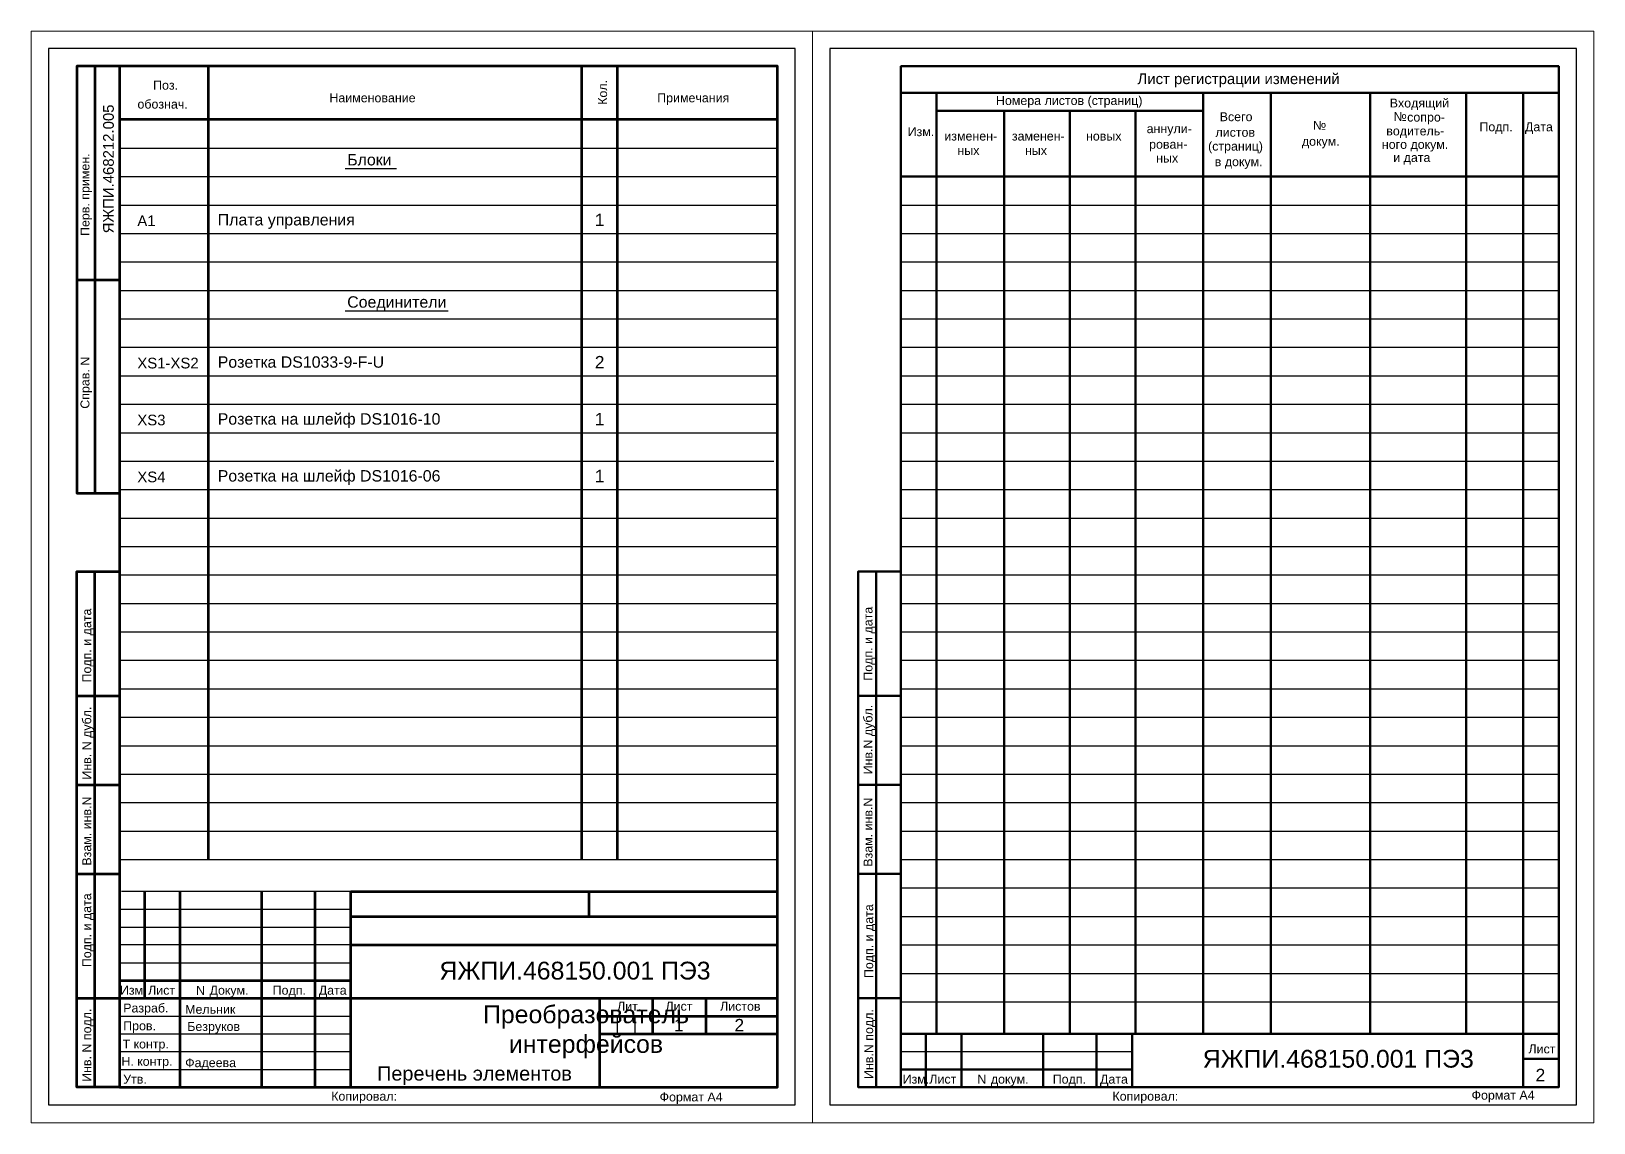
# Model space of a CAD drawing. Header units: millimetres. Extents: x 616 to 3040, y 265 to 2725.
# Drawn here: x 1938.3 to 2377.8, y 1787.2 to 2094.1 of the extents above; entities that cross this region are included whole.
import ezdxf

# ---------------------------------------------------------------- set-up
doc = ezdxf.new("R2010")
doc.units = ezdxf.units.MM
for name, color, linetype in [('3', 3, 'Continuous'), ('Text', 140, 'Continuous'), ('TONK', 7, 'Continuous'), ('Wire', 6, 'Continuous')]:
    doc.layers.add(name, color=color, linetype=linetype)
for name, color, linetype, lineweight in [('Gate', 60, 'Continuous', 35), ('OSN', 7, 'Continuous', 60), ('КА тонкая', 7, 'Continuous', 15)]:
    doc.layers.add(name, color=color, linetype=linetype, lineweight=lineweight)
doc.styles.get("Standard").update_dxf_attribs({"font": 'arial.ttf'})

# ---------------------------------------------------------------- blocks, each defined once
blk = doc.blocks.new('LRG')
at = {"layer": 'OSN', "lineweight": 50}
for p, q in [((20, 20), (85, 20)), ((27, 20), (27, 5)), ((37, 20), (37, 5)), ((60, 20), (60, 5)), ((75, 20), (75, 5)), ((85, 20), (85, 5)), ((85, 20), (205, 20)), ((195, 20), (195, 5)), ((20, 10), (85, 10)), ((195, 13), (205, 13))]:
    blk.add_line(p, q, dxfattribs=at)
for points in [[(20, 5), (205, 5), (205, 292), (20, 292), (20, 5)], [(20, 5), (8, 5), (8, 150), (20, 150)], [(13, 5), (13, 150)], [(8, 115), (20, 115)], [(8, 90), (20, 90)], [(8, 65), (20, 65)], [(8, 30), (20, 30)]]:
    blk.add_lwpolyline(points, dxfattribs=at)
at = {"layer": 'TONK'}
for p, q in [((210, 297), (0, 297)), ((0, 297), (0, 0)), ((210, 0), (210, 297)), ((20, 253), (205, 253)), ((20, 245), (205, 245)), ((20, 237), (205, 237)), ((20, 229), (205, 229)), ((20, 221), (205, 221)), ((20, 213), (205, 213)), ((20, 205), (205, 205)), ((20, 197), (205, 197)), ((20, 189), (205, 189)), ((20, 181), (205, 181)), ((20, 173), (205, 173)), ((20, 165), (205, 165)), ((20, 157), (205, 157)), ((20, 149), (205, 149)), ((20, 141), (205, 141)), ((20, 133), (205, 133)), ((20, 125), (205, 125)), ((20, 117), (205, 117)), ((20, 109), (205, 109)), ((20, 101), (205, 101)), ((20, 93), (205, 93)), ((20, 85), (205, 85)), ((20, 77), (205, 77)), ((20, 69), (205, 69)), ((20, 61), (205, 61)), ((20, 53), (205, 53)), ((20, 45), (205, 45)), ((20, 37), (205, 37)), ((20, 29), (205, 29)), ((20, 15), (85, 15)), ((0, 0), (210, 0))]:
    blk.add_line(p, q, dxfattribs=at)
at = {"layer": 'TONK', "lineweight": 50}
for p, q in [((30, 284.5), (30, 20)), ((105, 284.5), (105, 20)), ((124, 284.5), (124, 20)), ((152, 284.5), (152, 20)), ((179, 284.5), (179, 20)), ((195, 284.5), (195, 20)), ((30, 279.5), (105, 279.5)), ((49, 279.5), (49, 20)), ((67.5, 279.5), (67.5, 20)), ((86, 279.5), (86, 20)), ((20, 261), (205, 261))]:
    blk.add_line(p, q, dxfattribs=at)
blk.add_lwpolyline([(20, 284.5), (205, 284.5)], dxfattribs=at)

msp = doc.modelspace()

# ---------------------------------------------------------------- linework, layer by layer
at = {"layer": '3', "color": 0}
for p, q in [((1963.19068, 2053.21797), (2148.19068, 2053.21797)), ((2026.65366, 2055.46537), (2041.09384, 2055.46537)), ((1963.19068, 2045.21797), (2148.19068, 2045.21797)), ((1963.19068, 2037.21797), (2148.19068, 2037.21797)), ((1963.19068, 2029.21797), (2148.19068, 2029.21797)), ((1963.19068, 2021.21797), (2148.19068, 2021.21797)), ((1963.19068, 2013.21797), (2148.19068, 2013.21797)), ((2026.65366, 2015.46537), (2055.59106, 2015.46537)), ((1963.19068, 2005.21797), (2148.19068, 2005.21797)), ((1963.19068, 1997.21797), (2148.19068, 1997.21797)), ((1963.19068, 1989.21797), (2148.19068, 1989.21797)), ((1963.19068, 1981.21797), (2148.19068, 1981.21797)), ((1963.19068, 1973.21797), (2147.19068, 1973.21797)), ((1963.19068, 1965.21797), (2148.19068, 1965.21797)), ((1963.19068, 1957.21797), (2148.19068, 1957.21797)), ((1963.19068, 1949.21797), (2148.19068, 1949.21797)), ((1963.19068, 1941.21797), (2148.19068, 1941.21797)), ((1963.19068, 1933.21797), (2148.19068, 1933.21797)), ((1963.19068, 1925.21797), (2148.19068, 1925.21797)), ((1963.19068, 1917.21797), (2148.19068, 1917.21797)), ((1963.19068, 1909.21797), (2148.19068, 1909.21797)), ((1963.19068, 1901.21797), (2148.19068, 1901.21797)), ((1963.19068, 1893.21797), (2148.19068, 1893.21797)), ((1963.19068, 1885.21797), (2148.19068, 1885.21797)), ((1963.19068, 1877.21797), (2148.19068, 1877.21797)), ((1963.19068, 1869.21797), (2148.19068, 1869.21797)), ((1963.19068, 1861.21797), (2148.19068, 1861.21797))]:
    msp.add_line(p, q, dxfattribs=at)
at = {"layer": 'Gate', "color": 0, "lineweight": 60}
for p, q in [((1963.19068, 2084.21797), (1951.19068, 2084.21797)), ((2148.19068, 2084.21797), (1963.19068, 2084.21797)), ((1988.19068, 1861.21797), (1988.19068, 2084.21797)), ((2093.19068, 1861.21797), (2093.19068, 2084.21797)), ((2103.19068, 1861.21797), (2103.19068, 2084.21797)), ((1963.19068, 2069.31797), (2148.09068, 2069.31797))]:
    msp.add_line(p, q, dxfattribs=at)
at = {"layer": 'OSN'}
for p, q in [((1956.19068, 2084.21797), (1956.19068, 1964.21797)), ((1970.19068, 1852.21797), (1970.19068, 1822.21797)), ((2095.19068, 1852.21797), (2095.19068, 1845.21797)), ((2028.19068, 1845.21797), (2148.19068, 1845.21797)), ((2028.19068, 1837.21797), (2148.19068, 1837.21797)), ((1963.19068, 1827.21797), (2028.19068, 1827.21797)), ((1963.19068, 1822.21797), (2148.19068, 1822.21797)), ((2098.19068, 1822.21797), (2098.19068, 1812.21797)), ((2113.19068, 1812.21797), (2113.19068, 1822.21797)), ((2128.19068, 1812.21797), (2128.19068, 1822.21797)), ((2098.19068, 1817.21797), (2148.19068, 1817.21797)), ((2098.19068, 1812.21797), (2098.19068, 1797.21797)), ((2098.19068, 1812.21797), (2148.19068, 1812.21797))]:
    msp.add_line(p, q, dxfattribs=at)
for points in [[(1963.19068, 2084.21797), (1951.19068, 2084.21797), (1951.19068, 1964.21797), (1963.19068, 1964.21797)], [(1963.19068, 1797.21797), (2148.19068, 1797.21797), (2148.19068, 2084.21797), (1963.19068, 2084.21797), (1963.19068, 1797.21797)], [(1951.19068, 2024.21797), (1963.19068, 2024.21797)], [(1963.19068, 1797.21797), (1951.19068, 1797.21797), (1951.19068, 1942.21797), (1963.19068, 1942.21797)], [(1956.19068, 1797.21797), (1956.19068, 1942.21797)], [(1951.19068, 1907.21797), (1963.19068, 1907.21797)], [(1951.19068, 1882.21797), (1963.19068, 1882.21797)], [(1951.19068, 1857.21797), (1963.19068, 1857.21797)], [(1980.19068, 1797.21797), (1980.19068, 1852.21797)], [(2003.19068, 1797.21797), (2003.19068, 1852.21797)], [(2018.19068, 1797.21797), (2018.19068, 1852.21797)], [(2028.19068, 1797.21797), (2028.19068, 1852.21797)], [(2028.19068, 1852.21797), (2148.19068, 1852.21797)], [(1951.19068, 1822.21797), (1963.19068, 1822.21797)]]:
    msp.add_lwpolyline(points, dxfattribs=at)
at = {"layer": 'TONK'}
for p, q in [((2028.19068, 1852.21797), (1963.69068, 1852.21797)), ((1963.19068, 1847.21797), (2028.19068, 1847.21797)), ((1963.19068, 1842.21797), (2028.19068, 1842.21797)), ((2028.19068, 1837.21797), (1963.19068, 1837.21797)), ((1963.19068, 1832.21797), (2028.19068, 1832.21797)), ((1963.19068, 1817.21797), (2028.19068, 1817.21797)), ((2103.19068, 1812.21797), (2103.19068, 1817.21797)), ((2108.19068, 1812.21797), (2108.19068, 1817.21797)), ((1963.19068, 1812.21797), (2028.19068, 1812.21797)), ((1963.19068, 1807.21797), (2028.19068, 1807.21797)), ((1963.19068, 1802.21797), (2028.19068, 1802.21797))]:
    msp.add_line(p, q, dxfattribs=at)
at = {"layer": 'Wire', "color": 0}
for p, q in [((1943.19068, 2089.21797), (1943.19068, 1792.21797)), ((2153.19068, 2089.21797), (1943.19068, 2089.21797)), ((2153.19068, 1792.21797), (2153.19068, 2089.21797)), ((1963.19068, 2061.21797), (2148.19068, 2061.21797)), ((1943.19068, 1792.21797), (2153.19068, 1792.21797))]:
    msp.add_line(p, q, dxfattribs=at)
at = {"layer": 'Wire', "color": 0, "lineweight": -2}
msp.add_line((2148.09068, 2069.31797), (2121.09068, 2069.31797), dxfattribs=at)
at = {"layer": 'КА тонкая', "ltscale": 20}
for p, q in [((1938.32818, 1787.21797), (1938.32818, 2094.06826)), ((2158.05318, 2094.06826), (1938.32818, 2094.06826)), ((2158.05318, 1787.21797), (2158.05318, 2094.06826)), ((2158.05318, 1787.21797), (2158.05318, 2094.06826)), ((2158.05318, 1787.21797), (2158.05318, 2094.06826)), ((2158.05318, 1787.21797), (2158.05318, 2094.06826)), ((2377.77818, 2094.06826), (2158.05318, 2094.06826)), ((2377.77818, 1787.21797), (2377.77818, 2094.06826)), ((2158.05318, 1787.21797), (1938.32818, 1787.21797)), ((2377.77818, 1787.21797), (2158.05318, 1787.21797))]:
    msp.add_line(p, q, dxfattribs=at)

# ---------------------------------------------------------------- block references
at = {"layer": 'OSN', "linetype": 'ByBlock', "lineweight": 40}
msp.add_blockref('LRG', (2162.91568, 1792.21797), dxfattribs=at)

# ---------------------------------------------------------------- texts
at = {"layer": 'Text', "color": 0, "attachment_point": 1}
for s, insert, char_height in [('ЯЖПИ.468150.001 ПЭ3', (2053.14687, 1832.4839), 5), ('\\pxqc;Преобразователь\\Pинтерфейсов', (2065.39105, 1820.19351), 5), ('ЯЖПИ.468150.001 ПЭ3', (2267.79983, 1807.70357), 5), ('Перечень элементов ', (2035.59367, 1803.06757), 4)]:
    msp.add_mtext(s, dxfattribs=dict(at, insert=insert, char_height=char_height))
at = {"layer": 'TONK'}
for s, height, p in [('Поз.', 2.5, (1972.59973, 2077.65511)), ('Лист регистрации изменений', 3, (2249.46389, 2079.21356)), ('обознач.', 2.5, (1968.20369, 2072.33271)), ('Наименование', 2.5, (2022.17893, 2074.10386)), ('Примечания', 2.5, (2114.38077, 2074.10386)), ('Номера листов (страниц)', 2.5, (2209.6579, 2073.34452)), ('Входящий', 2.5, (2320.39137, 2072.64243)), ('Всего', 2.5, (2272.56842, 2068.79123)), ('сопро-', 2.5, (2325.30674, 2068.67909)), ('Изм.', 2.5, (2184.82033, 2064.58212)), ('аннули-', 2.5, (2252.02907, 2065.43265)), ('листов', 2.5, (2271.38601, 2064.40827)), ('водитель-', 2.5, (2319.42213, 2064.79298)), ('Подп.', 2.5, (2345.62938, 2065.95189)), ('Дата', 2.5, (2358.43892, 2065.95189)), ('изменен-', 2.5, (2195.1368, 2063.34653)), ('ных', 2.5, (2198.81677, 2059.29881)), ('заменен-', 2.5, (2214.1368, 2063.34653)), ('ных', 2.5, (2217.81677, 2059.29881)), ('новых', 2.5, (2234.97307, 2063.34653)), ('рован-', 2.5, (2252.72628, 2061.04969)), ('(страниц)', 2.5, (2269.30851, 2060.5191)), ('докум.', 2.5, (2295.68795, 2061.88145)), ('ного докум.', 2.5, (2318.18518, 2061.01109)), ('Блоки', 3.2, (2027.19106, 2056.36003)), ('ных', 2.5, (2254.71747, 2057.16052)), ('в докум.', 2.5, (2271.18496, 2056.13614)), ('и дата', 2.5, (2321.40123, 2057.32114)), ('A1', 3, (1968.16502, 2039.28218)), ('Плата управления', 3.2, (1990.77442, 2039.4807)), ('1', 3.5, (2096.82507, 2039.28218)), ('Соединители', 3.2, (2027.19106, 2016.36003)), ('XS1-XS2', 3, (1968.16502, 1999.28218)), ('Розетка DS1033-9-F-U', 3.2, (1990.77442, 1999.4807)), ('2', 3.5, (2096.82507, 1999.28218)), ('XS3', 3, (1968.16502, 1983.28218)), ('Розетка на шлейф DS1016-10', 3.2, (1990.77442, 1983.4807)), ('1', 3.5, (2096.82507, 1983.28218)), ('XS4', 3, (1968.16502, 1967.28218)), ('Розетка на шлейф DS1016-06', 3.2, (1990.77442, 1967.4807)), ('1', 3.5, (2096.82507, 1967.28218)), ('Изм.', 2.5, (1963.27744, 1823.21797)), ('Лист          Докум.       Подп.', 2.5, (1971.19068, 1823.21797)), ('N', 2.5, (1984.69068, 1823.17227)), ('Дата', 2.5, (2019.19068, 1823.21797)), ('Разраб.', 2.5, (1964.19068, 1818.21797)), ('Мельник ', 2.5, (1981.61587, 1817.84795)), ('   Лит.       Лист        Листов', 2.5, (2100.19068, 1818.71797)), ('Пров.', 2.5, (1964.19068, 1813.21797)), ('Безруков', 2.5, (1982.20478, 1813.02269)), ('1', 3.5, (2119.08412, 1812.90323)), ('2', 3.5, (2136.10072, 1812.90323)), ('Т контр.', 2.5, (1964.01995, 1808.09851)), ('Лист', 2.5, (2359.41568, 1806.71797)), ('Н. контр.', 2.5, (1963.69068, 1803.21797)), ('Фадеева', 2.5, (1981.61587, 1802.84795)), ('2', 3.5, (2361.42052, 1798.88336)), ('Утв.', 2.5, (1964.19068, 1798.21797)), ('Изм.', 2.5, (2183.41568, 1798.21797)), ('Лист          докум.       Подп.', 2.5, (2190.91568, 1798.21797)), ('N', 2.5, (2204.41568, 1798.21797)), ('Дата', 2.5, (2238.91568, 1798.21797)), ('Копировал:', 2.5, (2022.69068, 1793.41797)), ('                                                  Формат A4', 2.5, (2066.54226, 1793.21797)), ('Копировал:', 2.5, (2242.41568, 1793.41797)), ('Формат A4', 2.5, (2343.41568, 1793.71797))]:
    msp.add_text(s, height=height, dxfattribs=at).set_placement(p)
for s, height, p in [('Кол.', 2.5, (2100.27205, 2073.3976)), ('ЯЖПИ.468212.005', 3, (1961.54703, 2037.25012)), ('Справ. N                                   Перв. примен.', 2.5, (1954.69068, 1987.94926)), (' Инв. N дубл.       Подп. и дата', 2.5, (1955.19068, 1882.71797)), ('  Инв.N дубл.       Подп. и дата', 2.5, (2174.91568, 1883.21797)), ('Инв. N подл.            Подп. и дата        Взам. инв.N', 2.5, (1955.19068, 1798.71797)), (' Взам. инв.N', 2.5, (2174.91568, 1858.21797)), ('Инв.N подл.         Подп. и дата', 2.5, (2175.11568, 1799.51797))]:
    msp.add_text(s, height=height, rotation=90, dxfattribs=at).set_placement(p)
at = {"layer": 'TONK', "char_height": 2.5, "attachment_point": 5}
for insert in [(2323.33188, 2070.13583), (2300.66417, 2067.62769)]:
    msp.add_mtext('\\A1;№', dxfattribs=dict(at, insert=insert))

doc.saveas('drawing.dxf')
